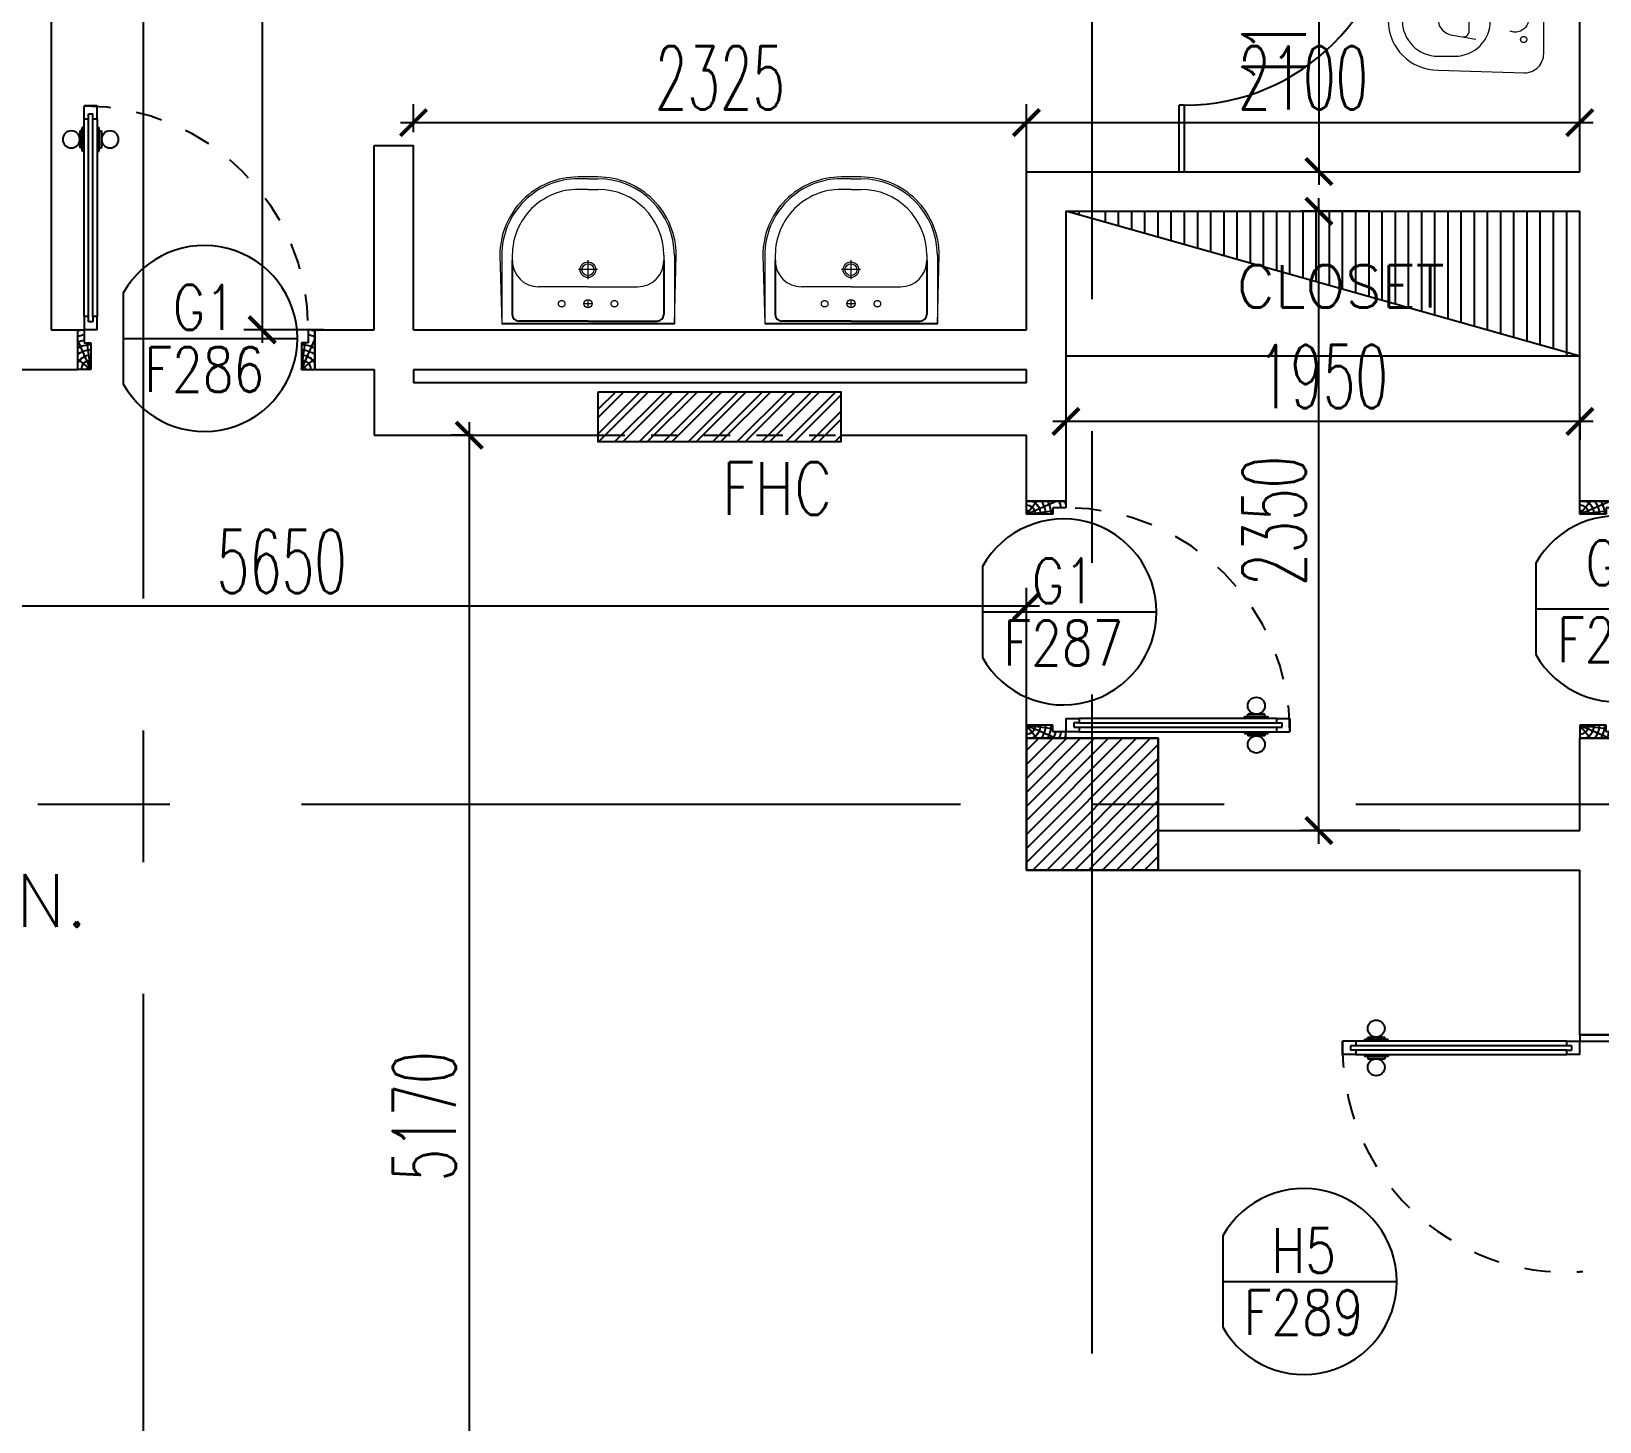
# Model space of a CAD drawing. Extents: x 275967.8 to 276060, y 57291.9 to 57371.4.
# Drawn here: x 275999.51 to 276005.46, y 57327.64 to 57332.92 of the extents above; entities that cross this region are included whole.
import ezdxf
from ezdxf.enums import TextEntityAlignment as Align

# ---------------------------------------------------------------- set-up
doc = ezdxf.new("R2010")
doc.units = 0
doc.header["$MEASUREMENT"] = 0
doc.header["$PDMODE"] = 34
for name, pattern in [('CENTERX2', [4, 2.5, -0.5, 0.5, -0.5]), ('DASHED', [0.75, 0.5, -0.25]), ('HIDDEN', [0.375, 0.25, -0.125]), ('HIDDEN2', [0.1875, 0.125, -0.0625])]:
    doc.linetypes.add(name, pattern=pattern)
doc.layers.get('0').update_dxf_attribs({"linetype": 'CONTINUOUS'})
doc.layers.get('DEFPOINTS').update_dxf_attribs({"linetype": 'CONTINUOUS'})
for name, color, linetype in [('AXES', 11, 'CENTERX2'), ('COL', 5, 'CONTINUOUS'), ('DIM', 4, 'CONTINUOUS'), ('DOOR', 7, 'CONTINUOUS'), ('DOOR-CR', 2, 'CONTINUOUS'), ('DOOR-NO', 3, 'CONTINUOUS'), ('FHC', 2, 'CONTINUOUS'), ('FIX', 3, 'CONTINUOUS'), ('HAT', 8, 'CONTINUOUS'), ('LIFTS', 3, 'CONTINUOUS'), ('PART', 9, 'CONTINUOUS'), ('RM-BOX', 4, 'CONTINUOUS'), ('RM-NAME', 2, 'CONTINUOUS'), ('RM-NO', 2, 'CONTINUOUS'), ('WALL', 2, 'CONTINUOUS')]:
    doc.layers.add(name, color=color, linetype=linetype)
doc.styles.add('ROMANS', font='ROMANS.shx', dxfattribs={"width": 0.6})
doc.dimstyles.new('STANDARD in', dxfattribs={"dimtxt": 0.24, "dimasz": 0.1, "dimexe": 0.07, "dimexo": 0.05, "dimgap": 0.05, "dimtad": 1, "dimdec": 0, "dimlfac": 1000, "dimzin": 0, "dimdsep": 46, "dimtxsty": 'ROMANS', "dimblk": 'ARCHTICK', "dimcen": 0.05, "dimdle": 0.05, "dimclrd": 4, "dimclre": 4, "dimclrt": 2, "dimadec": 0, "dimazin": 0, "dimtfac": 1, "dimtdec": 0, "dimtmove": 2, "dimatfit": 3, "dimfxl": 0, "dimtolj": 1, "dimtzin": 0, "dimarcsym": 0})

# ---------------------------------------------------------------- blocks, each defined once
blk = doc.blocks.new('*X74')
at = {"color": 0}
for p, q in [((49339.2, 149518.6), (49810.4, 149989.7)), ((49339.2, 149571.6), (49757.3, 149989.7)), ((49339.2, 149624.6), (49704.3, 149989.7)), ((49339.2, 149677.7), (49651.3, 149989.7)), ((49339.2, 149730.7), (49598.2, 149989.7)), ((49339.2, 149783.7), (49545.2, 149989.7)), ((49339.2, 149836.8), (49492.2, 149989.7)), ((49339.2, 149889.8), (49439.1, 149989.7)), ((49339.2, 149942.8), (49386.1, 149989.7)), ((49363.4, 149489.7), (49839.2, 149965.5)), ((49416.4, 149489.7), (49839.2, 149912.5)), ((49469.5, 149489.7), (49839.2, 149859.5)), ((49522.5, 149489.7), (49839.2, 149806.4)), ((49575.5, 149489.7), (49839.2, 149753.4)), ((49628.6, 149489.7), (49839.2, 149700.4)), ((49681.6, 149489.7), (49839.2, 149647.3)), ((49734.6, 149489.7), (49839.2, 149594.3)), ((49787.7, 149489.7), (49839.2, 149541.3))]:
    blk.add_line(p, q, dxfattribs=at)
blk = doc.blocks.new('RM1')
at = {"layer": 'RM-BOX'}
blk.add_lwpolyline([(569.9, -200), (-569.9, -200), (-569.9, -500), (569.9, -500)], close=True, dxfattribs=at)
at = {"layer": 'RM-NAME', "style": 'ROMANS'}
for tag, p in [('ROOMNAME1', (0, 323.8)), ('ROOMNAME2', (0, 0))]:
    blk.add_attdef(tag, text='', height=200, dxfattribs=at).set_placement(p, align=Align.MIDDLE)
at = {"layer": 'RM-NO', "style": 'ROMANS', "width": 0.8}
blk.add_attdef('ROOMNO', text='', height=200, dxfattribs=at).set_placement((0, -350), align=Align.MIDDLE)
blk = doc.blocks.new('COL50')
at = {"layer": 'COL'}
blk.add_lwpolyline([(-250, 250), (-250, -250), (250, -250), (250, 250)], close=True, dxfattribs=at)
blk = doc.blocks.new('DD1')
at = {"layer": 'DOOR-CR'}
blk.add_line((-307.6, 0), (352.8, 0), dxfattribs=at)
blk.add_lwpolyline([(-307.6, -172.9, 3.820224), (-307.6, 172.9)], format="xyb", close=True, dxfattribs=at)
at = {"layer": 'DOOR-NO', "color": 255, "style": 'ROMANS', "width": 0.8}
for tag, p in [('G', (0, 183.5)), ('000', (0, -141.4))]:
    blk.add_attdef(tag, text='', height=204, dxfattribs=at).set_placement(p, align=Align.MIDDLE)
blk = doc.blocks.new('LAV-003')
at = {"layer": 'FIX', "linetype": 'Continuous', "lineweight": 20}
for p, q in [((-327.5, -285), (-327.5, -25)), ((327.5, -285), (327.5, -25)), ((0, -165), (-187.5, -165)), ((0, -165), (187.5, -165)), ((-287.5, -285), (-287.5, -265)), ((287.5, -285), (287.5, -265)), ((0, -535), (-37.5, -535)), ((0, -535), (37.5, -535)), ((0, -575), (-37.5, -575)), ((0, -575), (37.5, -575))]:
    blk.add_line(p, q, dxfattribs=at)
at = {"layer": 'FIX', "linetype": 'ByBlock'}
blk.add_line((-327.5, -25), (327.5, -25), dxfattribs=at)
at = {"layer": 'FIX', "linetype": 'ByBlock', "ltscale": 0.3}
for p, q in [((0, -35), (-262.5, -35)), ((0, -35), (262.5, -35)), ((-287.5, -265), (-287.5, -60)), ((287.5, -265), (287.5, -60))]:
    blk.add_line(p, q, dxfattribs=at)
at = {"layer": 'FIX', "lineweight": 20}
for p, q in [((-15.6, -100.9), (15.5, -100.9)), ((0, -85.4), (0, -116.5))]:
    blk.add_line(p, q, dxfattribs=at)
at = {"layer": 'FIX', "linetype": 'DASHED', "lineweight": 20, "ltscale": 0.04}
for p, q in [((-35.7, -230.5), (36.6, -230.5)), ((0, -193.9), (0, -266.1))]:
    blk.add_line(p, q, dxfattribs=at)
at = {"layer": 'FIX', "linetype": 'Continuous', "lineweight": 20}
blk.add_lwpolyline([(294.8, -25), (0, -25), (-327.5, -25), (-334.5, -285, 0.414214), (-37.5, -582), (0, -582), (37.5, -582, 0.414214), (334.5, -285), (327.5, -25), (0, -25)], format="xyb", dxfattribs=at)
at = {"layer": 'FIX', "linetype": 'HIDDEN', "lineweight": 20, "ltscale": 0.05}
for centre in [(-100, -100.9), (100, -100.9)]:
    blk.add_circle(centre, 12.4, dxfattribs=at)
at = {"layer": 'FIX', "lineweight": 20}
for centre, radius in [((0, -100.9), 15.5), ((0.5, -230), 29.5), ((0.5, -230), 22.5)]:
    blk.add_circle(centre, radius, dxfattribs=at)
at = {"layer": 'FIX', "linetype": 'ByBlock', "ltscale": 0.3}
for centre, start, end in [((-262.5, -60), 90, 180), ((262.5, -60), 0, 90)]:
    blk.add_arc(centre, 25, start, end, dxfattribs=at)
at = {"layer": 'FIX', "linetype": 'Continuous', "lineweight": 20}
for centre, radius, start, end in [((-187.5, -265), 100, 90, 180), ((187.5, -265), 100, 0, 90), ((-37.5, -285), 290, 180, 270), ((-37.5, -285), 250, 180, 270), ((37.5, -285), 250, 270, 0), ((37.5, -285), 290, 270, 0)]:
    blk.add_arc(centre, radius, start, end, dxfattribs=at)
blk = doc.blocks.new('WC1')
at = {"layer": 'FIX', "lineweight": 20}
for p, q in [((-210, 203.8), (-538, 193.8)), ((-475, 140.8), (-538, 140.8)), ((-394.8, 75.7), (-490.4, 60.1)), ((-727, 4.8), (-727, -4.8)), ((-674, 4.8), (-674, -4.8)), ((-533.7, 24.2), (-539.5, 0)), ((-539.5, 0), (-533.7, -24.2)), ((-339, 4.8), (-339, -4.8)), ((-490.4, -60.1), (-394.8, -75.7)), ((-538, -140.8), (-475, -140.8)), ((-538, -193.8), (-210, -203.8))]:
    blk.add_line(p, q, dxfattribs=at)
at = {"layer": 'FIX', "linetype": 'Continuous', "lineweight": 20}
blk.add_line((-420.1, -47.3), (-420.4, 44.6), dxfattribs=at)
at = {"layer": 'FIX', "lineweight": 20}
blk.add_lwpolyline([(-213.2, -203.8), (-210, -203.8, 0.414214), (-137, -130.8), (-137, 0), (-137, 130.8, 0.414214), (-210, 203.8)], format="xyb", dxfattribs=at)
at = {"layer": 'FIX', "linetype": 'HIDDEN', "lineweight": 20, "ltscale": 0.05}
for centre in [(-213.2, 77.5), (-213.2, -77.5)]:
    blk.add_circle(centre, 11.6, dxfattribs=at)
at = {"layer": 'FIX', "linetype": 'HIDDEN2', "lineweight": 20, "ltscale": 0.3}
blk.add_circle((-245, 0), 49.8, dxfattribs=at)
at = {"layer": 'FIX', "lineweight": 20}
for centre, radius, start, end in [((-538, 4.8), 189, 90, 180), ((-538, 4.8), 136, 90, 180), ((-475, 4.8), 136, 360, 90), ((-464.4, -17.6), 82, 108.49595, 128.92417), ((-473, -6.9), 68.2, 128.92417, 152.84682), ((-538, -4.8), 189, 180, 270), ((-538, -4.8), 136, 180, 270), ((-473, 6.9), 68.2, 207.15318, 231.07583), ((-464.4, 17.6), 82, 231.07583, 251.50405), ((-475, -4.8), 136, 270, 0)]:
    blk.add_arc(centre, radius, start, end, dxfattribs=at)
at = {"layer": 'FIX', "linetype": 'Continuous', "lineweight": 20}
for centre, start, end in [((-442.7, 45.5), 357.66621, 91.61215), ((-442.4, -45.6), 268.38785, 2.33379)]:
    blk.add_arc(centre, 22.3, start, end, dxfattribs=at)
blk = doc.blocks.new('DOOR90')
at = {"layer": 'DOOR', "color": 0, "linetype": 'ByBlock'}
for p, q in [((-150, 0), (-150, -25)), ((-150, 0), (0, 0)), ((0, -50), (0, 0)), ((-1000, -25), (-1000, -75)), ((-1000, -75), (-1000, -25)), ((-950, -25), (-1000, -25)), ((-970, -42), (-970, -58)), ((-950, -42), (-970, -42)), ((-950, -58), (-970, -58)), ((-950, -25), (-950, -42)), ((-950, -58), (-950, -75)), ((-917.6, -25), (-917.6, -17.8)), ((-827.6, -17.8), (-917.6, -17.8)), ((-905, -17.8), (-905, -8.8)), ((-905, -8.8), (-840.2, -8.8)), ((-905, -17.8), (-840.2, -17.8)), ((-840.2, -17.8), (-840.2, -8.8)), ((-827.6, -25), (-827.6, -17.8)), ((-200, -42), (-200, -25)), ((-200, -25), (-150, -25)), ((-180, -42), (-200, -42)), ((-200, -75), (-200, -58)), ((-200, -58), (-180, -58)), ((-180, -58), (-180, -42)), ((-150, -75), (-150, -25)), ((-150, -25), (-100, -25)), ((-100, -25), (-100, -50)), ((-100, -50), (0, -50)), ((-950, -75), (-1000, -75)), ((-917.6, -75), (-917.6, -82.2)), ((-827.6, -82.2), (-917.6, -82.2)), ((-905, -82.2), (-905, -91.2)), ((-905, -82.2), (-840.2, -82.2)), ((-905, -91.2), (-840.2, -91.2)), ((-840.2, -82.2), (-840.2, -91.2)), ((-827.6, -75), (-827.6, -82.2)), ((-150, -75), (-200, -75)), ((-150, -900), (-150, -875)), ((-150, -875), (-100, -875)), ((-100, -850), (0, -850)), ((-100, -875), (-100, -850)), ((0, -850), (0, -900)), ((0, -900), (-150, -900)), ((-150, -900), (0, -900))]:
    blk.add_line(p, q, dxfattribs=at)
at = {"layer": 'DOOR', "color": 9, "linetype": 'ByBlock'}
for p, q in [((0, -50), (-113.7, 0)), ((0, -50), (-40.1, 0)), ((0, -50), (-100, -36.6)), ((0, -850), (-113.7, -900)), ((0, -850), (-100, -863.4)), ((0, -850), (-40.1, -900))]:
    blk.add_line(p, q, dxfattribs=at)
at = {"layer": 'DOOR', "linetype": 'ByBlock'}
for p, q in [((-200, -25), (-950, -25)), ((-200, -42), (-950, -42)), ((-200, -58), (-950, -58)), ((-950, -75), (-200, -75))]:
    blk.add_line(p, q, dxfattribs=at)
at = {"layer": 'DOOR', "color": 0, "linetype": 'ByBlock'}
for centre in [(-872.6, 23.5), (-872.6, -123.5)]:
    blk.add_circle(centre, 32.4, dxfattribs=at)
at = {"layer": 'DOOR', "color": 9, "linetype": 'ByBlock'}
for centre, radius, start, end in [((0, -50), 154.4, 161.10529, 166.28577), ((0, -50), 134.4, 158.15985, 169.28002), ((0, -50), 94.4, 148.01819, 180), ((0, -50), 74.4, 137.77643, 180), ((0, -50), 114.4, 154.08384, 167.37743), ((0, -50), 54.4, 113.20738, 180), ((0, -50), 34.4, 90, 180), ((0, -50), 14.4, 90, 180), ((0, -850), 154.4, 193.71423, 198.89471), ((0, -850), 134.4, 190.71998, 201.84015), ((0, -850), 94.4, 180, 211.98181), ((0, -850), 74.4, 180, 222.22357), ((0, -850), 54.4, 180, 246.79262), ((0, -850), 34.4, 180, 270), ((0, -850), 14.4, 180, 270)]:
    blk.add_arc(centre, radius, start, end, dxfattribs=at)
at = {"layer": 'DOOR', "linetype": 'HIDDEN', "ltscale": 0.5}
blk.add_arc((-150, -25), 850, 180, 270, dxfattribs=at)
blk = doc.blocks.new('_ARCHTICK')
at = {"color": 0, "linetype": 'ByBlock', "const_width": 0.15}
blk.add_lwpolyline([(-0.5, -0.5), (0.5, 0.5)], dxfattribs=at)
blk = doc.blocks.new('*D535')
at = {"layer": 'DEFPOINTS', "color": 0, "linetype": 'ByBlock', "ltscale": 0.3}
for p in [(276000.6693, 57334.7079), (276000.3863, 57331.7829), (276000.6693, 57331.7829)]:
    blk.add_point(p, dxfattribs=at)
at = {"layer": 'DIM', "color": 4, "linetype": 'ByBlock', "lineweight": -2, "ltscale": 0.3}
for p, q in [((276000.3863, 57334.7579), (276000.3863, 57331.7329)), ((276000.6193, 57334.7079), (276000.3163, 57334.7079)), ((276000.6193, 57331.7829), (276000.3163, 57331.7829))]:
    blk.add_line(p, q, dxfattribs=at)
at = {"layer": 'DIM', "color": 4, "linetype": 'ByBlock', "lineweight": -2, "ltscale": 0.3, "xscale": 0.1, "yscale": 0.1, "zscale": 0.1}
for p, rotation in [((276000.3863, 57334.7079), 90), ((276000.3863, 57331.7829), 270)]:
    blk.add_blockref('_ARCHTICK', p, dxfattribs=dict(at, rotation=rotation))
at = {"layer": 'DIM', "color": 2, "linetype": 'ByBlock', "ltscale": 0.3, "insert": (276000.2163, 57333.2454), "char_height": 0.24, "attachment_point": 5, "rotation": 90, "style": 'ROMANS'}
blk.add_mtext('\\A1;2925', dxfattribs=at)
blk = doc.blocks.new('*D533')
at = {"layer": 'DEFPOINTS', "color": 0, "linetype": 'ByBlock', "ltscale": 0.3}
for p in [(276003.2855, 57332.5692), (276000.9605, 57332.4829), (276003.2855, 57332.3829)]:
    blk.add_point(p, dxfattribs=at)
at = {"layer": 'DIM', "color": 4, "linetype": 'ByBlock', "lineweight": -2, "ltscale": 0.3}
for p, q in [((276000.9605, 57332.5329), (276000.9605, 57332.6392)), ((276003.2855, 57332.4329), (276003.2855, 57332.6392)), ((276000.9105, 57332.5692), (276003.3355, 57332.5692))]:
    blk.add_line(p, q, dxfattribs=at)
at = {"layer": 'DIM', "color": 4, "linetype": 'ByBlock', "lineweight": -2, "ltscale": 0.3, "xscale": 0.1, "yscale": 0.1, "zscale": 0.1, "rotation": 180}
blk.add_blockref('_ARCHTICK', (276000.9605, 57332.5692), dxfattribs=at)
at = {"layer": 'DIM', "color": 4, "linetype": 'ByBlock', "lineweight": -2, "ltscale": 0.3, "xscale": 0.1, "yscale": 0.1, "zscale": 0.1}
blk.add_blockref('_ARCHTICK', (276003.2855, 57332.5692), dxfattribs=at)
at = {"layer": 'DIM', "color": 2, "linetype": 'ByBlock', "ltscale": 0.3, "insert": (276002.123, 57332.7392), "char_height": 0.24, "attachment_point": 5, "style": 'ROMANS'}
blk.add_mtext('\\A1;2325', dxfattribs=at)
blk = doc.blocks.new('*D532')
at = {"layer": 'DEFPOINTS', "color": 0, "linetype": 'ByBlock', "ltscale": 0.3}
for p in [(276005.3855, 57332.5692), (276005.3855, 57332.3829), (276003.2855, 57332.3213)]:
    blk.add_point(p, dxfattribs=at)
at = {"layer": 'DIM', "color": 4, "linetype": 'ByBlock', "lineweight": -2, "ltscale": 0.3}
for p, q in [((276003.2855, 57332.3713), (276003.2855, 57332.6392)), ((276005.3855, 57332.4329), (276005.3855, 57332.6392)), ((276003.2355, 57332.5692), (276005.4355, 57332.5692))]:
    blk.add_line(p, q, dxfattribs=at)
at = {"layer": 'DIM', "color": 4, "linetype": 'ByBlock', "lineweight": -2, "ltscale": 0.3, "xscale": 0.1, "yscale": 0.1, "zscale": 0.1, "rotation": 180}
blk.add_blockref('_ARCHTICK', (276003.2855, 57332.5692), dxfattribs=at)
at = {"layer": 'DIM', "color": 4, "linetype": 'ByBlock', "lineweight": -2, "ltscale": 0.3, "xscale": 0.1, "yscale": 0.1, "zscale": 0.1}
blk.add_blockref('_ARCHTICK', (276005.3855, 57332.5692), dxfattribs=at)
at = {"layer": 'DIM', "color": 2, "linetype": 'ByBlock', "ltscale": 0.3, "insert": (276004.3355, 57332.7392), "char_height": 0.24, "attachment_point": 5, "style": 'ROMANS'}
blk.add_mtext('\\A1;2100', dxfattribs=at)
blk = doc.blocks.new('*D529')
at = {"layer": 'DEFPOINTS', "color": 0, "linetype": 'ByBlock', "ltscale": 0.3}
for p in [(276004.212, 57333.5354), (276004.212, 57332.3829), (276004.3955, 57332.3829)]:
    blk.add_point(p, dxfattribs=at)
at = {"layer": 'DIM', "color": 4, "linetype": 'ByBlock', "lineweight": -2, "ltscale": 0.3}
for p, q in [((276004.3955, 57333.5854), (276004.3955, 57332.3329)), ((276004.262, 57333.5354), (276004.4655, 57333.5354)), ((276004.262, 57332.3829), (276004.4655, 57332.3829))]:
    blk.add_line(p, q, dxfattribs=at)
at = {"layer": 'DIM', "color": 4, "linetype": 'ByBlock', "lineweight": -2, "ltscale": 0.3, "xscale": 0.1, "yscale": 0.1, "zscale": 0.1}
for p, rotation in [((276004.3955, 57333.5354), 90), ((276004.3955, 57332.3829), 270)]:
    blk.add_blockref('_ARCHTICK', p, dxfattribs=dict(at, rotation=rotation))
at = {"layer": 'DIM', "color": 2, "linetype": 'ByBlock', "ltscale": 0.3, "insert": (276004.2255, 57332.9592), "char_height": 0.24, "attachment_point": 5, "rotation": 90, "style": 'ROMANS'}
blk.add_mtext('\\A1;1153', dxfattribs=at)
blk = doc.blocks.new('*D517')
at = {"layer": 'DEFPOINTS', "color": 0, "linetype": 'ByBlock', "ltscale": 0.3}
for p in [(276004.3955, 57332.2329), (276004.6355, 57332.2329), (276004.7527, 57329.8829)]:
    blk.add_point(p, dxfattribs=at)
at = {"layer": 'DIM', "color": 4, "linetype": 'ByBlock', "lineweight": -2, "ltscale": 0.3}
for p, q in [((276004.3955, 57329.8329), (276004.3955, 57332.2829)), ((276004.5855, 57332.2329), (276004.3255, 57332.2329)), ((276004.7027, 57329.8829), (276004.3255, 57329.8829))]:
    blk.add_line(p, q, dxfattribs=at)
at = {"layer": 'DIM', "color": 4, "linetype": 'ByBlock', "lineweight": -2, "ltscale": 0.3, "xscale": 0.1, "yscale": 0.1, "zscale": 0.1}
for p, rotation in [((276004.3955, 57332.2329), 90), ((276004.3955, 57329.8829), 270)]:
    blk.add_blockref('_ARCHTICK', p, dxfattribs=dict(at, rotation=rotation))
at = {"layer": 'DIM', "color": 2, "linetype": 'ByBlock', "ltscale": 0.3, "insert": (276004.2255, 57331.0579), "char_height": 0.24, "attachment_point": 5, "rotation": 90, "style": 'ROMANS'}
blk.add_mtext('\\A1;2350', dxfattribs=at)
blk = doc.blocks.new('*D516')
at = {"layer": 'DEFPOINTS', "color": 0, "linetype": 'ByBlock', "ltscale": 0.3}
for p in [(276003.4355, 57331.5032), (276005.3855, 57331.5032), (276003.4355, 57331.4353)]:
    blk.add_point(p, dxfattribs=at)
at = {"layer": 'DIM', "color": 4, "linetype": 'ByBlock', "lineweight": -2, "ltscale": 0.3}
for p, q in [((276005.4355, 57331.4353), (276003.3855, 57331.4353)), ((276003.4355, 57331.4532), (276003.4355, 57331.3653)), ((276005.3855, 57331.4532), (276005.3855, 57331.3653))]:
    blk.add_line(p, q, dxfattribs=at)
at = {"layer": 'DIM', "color": 4, "linetype": 'ByBlock', "lineweight": -2, "ltscale": 0.3, "xscale": 0.1, "yscale": 0.1, "zscale": 0.1, "rotation": 180}
blk.add_blockref('_ARCHTICK', (276003.4355, 57331.4353), dxfattribs=at)
at = {"layer": 'DIM', "color": 4, "linetype": 'ByBlock', "lineweight": -2, "ltscale": 0.3, "xscale": 0.1, "yscale": 0.1, "zscale": 0.1}
blk.add_blockref('_ARCHTICK', (276005.3855, 57331.4353), dxfattribs=at)
at = {"layer": 'DIM', "color": 2, "linetype": 'ByBlock', "ltscale": 0.3, "insert": (276004.4105, 57331.6053), "char_height": 0.24, "attachment_point": 5, "style": 'ROMANS'}
blk.add_mtext('\\A1;1950', dxfattribs=at)
blk = doc.blocks.new('*D515')
at = {"layer": 'DEFPOINTS', "color": 0, "linetype": 'ByBlock', "ltscale": 0.3}
for p in [(276001.236, 57331.3829), (276001.1715, 57326.2129), (276001.236, 57326.2129)]:
    blk.add_point(p, dxfattribs=at)
at = {"layer": 'DIM', "color": 4, "linetype": 'ByBlock', "lineweight": -2, "ltscale": 0.3}
for p, q in [((276001.1715, 57331.4329), (276001.1715, 57326.1629)), ((276001.186, 57331.3829), (276001.1015, 57331.3829)), ((276001.186, 57326.2129), (276001.1015, 57326.2129))]:
    blk.add_line(p, q, dxfattribs=at)
at = {"layer": 'DIM', "color": 4, "linetype": 'ByBlock', "lineweight": -2, "ltscale": 0.3, "xscale": 0.1, "yscale": 0.1, "zscale": 0.1}
for p, rotation in [((276001.1715, 57331.3829), 90), ((276001.1715, 57326.2129), 270)]:
    blk.add_blockref('_ARCHTICK', p, dxfattribs=dict(at, rotation=rotation))
at = {"layer": 'DIM', "color": 2, "linetype": 'ByBlock', "ltscale": 0.3, "insert": (276001.0015, 57328.7979), "char_height": 0.24, "attachment_point": 5, "rotation": 90, "style": 'ROMANS'}
blk.add_mtext('\\A1;5170', dxfattribs=at)
blk = doc.blocks.new('*D514')
at = {"layer": 'DEFPOINTS', "color": 0, "linetype": 'ByBlock', "ltscale": 0.3}
for p in [(275997.6355, 57330.7339), (276003.2855, 57330.1633), (275997.6355, 57329.9829)]:
    blk.add_point(p, dxfattribs=at)
at = {"layer": 'DIM', "color": 4, "linetype": 'ByBlock', "lineweight": -2, "ltscale": 0.3}
for p, q in [((275997.6355, 57330.0329), (275997.6355, 57330.8039)), ((276003.2855, 57330.2133), (276003.2855, 57330.8039)), ((276003.3355, 57330.7339), (275997.5855, 57330.7339))]:
    blk.add_line(p, q, dxfattribs=at)
at = {"layer": 'DIM', "color": 4, "linetype": 'ByBlock', "lineweight": -2, "ltscale": 0.3, "xscale": 0.1, "yscale": 0.1, "zscale": 0.1, "rotation": 180}
blk.add_blockref('_ARCHTICK', (275997.6355, 57330.7339), dxfattribs=at)
at = {"layer": 'DIM', "color": 4, "linetype": 'ByBlock', "lineweight": -2, "ltscale": 0.3, "xscale": 0.1, "yscale": 0.1, "zscale": 0.1}
blk.add_blockref('_ARCHTICK', (276003.2855, 57330.7339), dxfattribs=at)
at = {"layer": 'DIM', "color": 2, "linetype": 'ByBlock', "ltscale": 0.3, "insert": (276000.4605, 57330.9039), "char_height": 0.24, "attachment_point": 5, "style": 'ROMANS'}
blk.add_mtext('\\A1;5650', dxfattribs=at)
blk = doc.blocks.new('fe-door')
at = {"layer": 'DOOR', "color": 0, "linetype": 'ByBlock'}
for p, q in [((-805, 1782.2), (-805, 1791.2)), ((-805, 1791.2), (-740.2, 1791.2)), ((-740.2, 1782.2), (-740.2, 1791.2)), ((150, 1800), (0, 1800)), ((0, 1800), (0, 1775)), ((150, 1775), (150, 1800)), ((-900, 1775), (-900, 1725)), ((-900, 1725), (-900, 1775)), ((-850, 1775), (-900, 1775)), ((-870, 1758), (-870, 1742)), ((-850, 1758), (-870, 1758)), ((-850, 1742), (-870, 1742)), ((-850, 1775), (-850, 1758)), ((-850, 1742), (-850, 1725)), ((-817.6, 1775), (-817.6, 1782.2)), ((-727.6, 1782.2), (-817.6, 1782.2)), ((-805, 1782.2), (-740.2, 1782.2)), ((-727.6, 1775), (-727.6, 1782.2)), ((-50, 1758), (-50, 1775)), ((-50, 1775), (0, 1775)), ((-30, 1758), (-50, 1758)), ((-50, 1725), (-50, 1742)), ((-50, 1742), (-30, 1742)), ((-30, 1742), (-30, 1758)), ((0, 1725), (0, 1775)), ((0, 1775), (150, 1775)), ((-850, 1725), (-900, 1725)), ((-817.6, 1725), (-817.6, 1717.8)), ((-727.6, 1717.8), (-817.6, 1717.8)), ((-805, 1717.8), (-805, 1708.8)), ((-805, 1717.8), (-740.2, 1717.8)), ((-805, 1708.8), (-740.2, 1708.8)), ((-740.2, 1717.8), (-740.2, 1708.8)), ((-727.6, 1725), (-727.6, 1717.8)), ((0, 1725), (-50, 1725)), ((0, 75), (0, 25)), ((0, 75), (50, 75)), ((50, 75), (50, 58)), ((850, 58), (850, 75)), ((850, 75), (900, 75)), ((900, 25), (900, 75)), ((900, 75), (900, 25)), ((0, 0), (0, 25)), ((0, 25), (50, 25)), ((150, 25), (0, 25)), ((0, 0), (150, 0)), ((30, 58), (30, 42)), ((50, 58), (30, 58)), ((30, 42), (50, 42)), ((50, 42), (50, 25)), ((150, 25), (150, 0)), ((850, 58), (870, 58)), ((850, 25), (850, 42)), ((850, 42), (870, 42)), ((850, 25), (900, 25)), ((870, 42), (870, 58))]:
    blk.add_line(p, q, dxfattribs=at)
at = {"layer": 'DOOR', "linetype": 'ByBlock'}
for p, q in [((-50, 1775), (-850, 1775)), ((-50, 1758), (-850, 1758)), ((-50, 1742), (-850, 1742)), ((-850, 1725), (-50, 1725)), ((850, 75), (50, 75)), ((50, 58), (850, 58)), ((50, 42), (850, 42)), ((50, 25), (850, 25))]:
    blk.add_line(p, q, dxfattribs=at)
at = {"layer": 'DOOR', "color": 0, "linetype": 'ByBlock'}
for centre in [(-772.6, 1823.5), (-772.6, 1676.5)]:
    blk.add_circle(centre, 32.4, dxfattribs=at)
at = {"layer": 'DOOR', "linetype": 'HIDDEN', "ltscale": 0.5}
for centre, start, end in [((-49, 1750), 178.31738, 273.29648), ((49, 50), 358.31738, 93.29648)]:
    blk.add_arc(centre, 851.4, start, end, dxfattribs=at)
at = {"layer": 'WALL'}
for p, q in [((0, 1800), (150, 1800)), ((0, 0), (150, 0))]:
    blk.add_line(p, q, dxfattribs=at)
at = {"layer": 'WALL', "linetype": 'ByBlock'}
blk.add_line((0, 1800), (150, 1800), dxfattribs=at)

msp = doc.modelspace()

# ---------------------------------------------------------------- hatches: boundary and pattern name
at = {"layer": 'FHC', "linetype": 'ByBlock', "ltscale": 0.3}
h = msp.add_hatch(dxfattribs=at)
h.set_pattern_fill('ANSI32', color=11, scale=0.175, style=0)
h.set_pattern_definition([(45, (275769.465284, 57300.30692), (-0.046403883, 0.046403883), []), (45, (275769.49622, 57300.30692), (-0.046403883, 0.046403883), [])])
h.paths.add_polyline_path([(276002.5815, 57331.3579), (276002.5815, 57331.5479), (276001.6615, 57331.5479), (276001.6615, 57331.3579)])
h.paths.add_polyline_path([(276001.4489, 57330.9368), (276001.4489, 57331.3576), (276001.7114, 57331.3576), (276001.7114, 57330.9368)], flags=9)

# ---------------------------------------------------------------- linework, layer by layer
at = {"layer": 'AXES'}
for p, q in [((276003.5355, 57291.8986), (276003.5355, 57370.7113)), ((275999.9355, 57298.7629), (275999.9355, 57357.5829)), ((275968.5355, 57329.9829), (276036.5755, 57329.9829))]:
    msp.add_line(p, q, dxfattribs=at)
at = {"layer": 'FHC', "color": 250, "linetype": 'HIDDEN', "ltscale": 0.25}
msp.add_line((276001.6615, 57331.3829), (276002.5815, 57331.3829), dxfattribs=at)
at = {"layer": 'FHC', "linetype": 'ByBlock', "ltscale": 0.3}
msp.add_lwpolyline([(276001.6615, 57331.5479), (276002.5815, 57331.5479), (276002.5815, 57331.3579), (276001.6615, 57331.3579)], close=True, dxfattribs=at)
at = {"layer": 'LIFTS', "color": 8}
for p, q in [((276005.3855, 57331.6829), (276003.4355, 57332.2329)), ((276003.4855, 57332.2188), (276003.4855, 57332.2329)), ((276003.5355, 57332.2047), (276003.5355, 57332.2329)), ((276003.5355, 57332.2047), (276003.5355, 57332.2329)), ((276003.5855, 57332.1906), (276003.5855, 57332.2329)), ((276003.6355, 57332.1765), (276003.6355, 57332.2329)), ((276003.6855, 57332.1624), (276003.6855, 57332.2329)), ((276003.7355, 57332.1483), (276003.7355, 57332.2329)), ((276003.7355, 57332.1483), (276003.7355, 57332.2329)), ((276003.7855, 57332.1342), (276003.7855, 57332.2329)), ((276003.8355, 57332.1201), (276003.8355, 57332.2329)), ((276003.8855, 57332.106), (276003.8855, 57332.2329)), ((276003.9355, 57332.0919), (276003.9355, 57332.2329)), ((276003.9355, 57332.0919), (276003.9355, 57332.2329)), ((276003.9855, 57332.0778), (276003.9855, 57332.2329)), ((276004.0355, 57332.0637), (276004.0355, 57332.2329)), ((276004.0855, 57332.0496), (276004.0855, 57332.2329)), ((276004.1355, 57332.0355), (276004.1355, 57332.2329)), ((276004.1355, 57332.0355), (276004.1355, 57332.2329)), ((276004.1855, 57332.0214), (276004.1855, 57332.2329)), ((276004.2355, 57332.0073), (276004.2355, 57332.2329)), ((276004.2855, 57331.9932), (276004.2855, 57332.2329)), ((276004.3355, 57331.9791), (276004.3355, 57332.2329)), ((276004.3355, 57331.9791), (276004.3355, 57332.2329)), ((276004.3855, 57331.965), (276004.3855, 57332.2329)), ((276004.4355, 57331.9509), (276004.4355, 57332.2329)), ((276004.4855, 57331.9368), (276004.4855, 57332.2329)), ((276004.5355, 57331.9227), (276004.5355, 57332.2329)), ((276004.5355, 57331.9227), (276004.5355, 57332.2329)), ((276004.5855, 57331.9086), (276004.5855, 57332.2329)), ((276004.6355, 57331.8945), (276004.6355, 57332.2329)), ((276004.6855, 57331.8804), (276004.6855, 57332.2329)), ((276004.7355, 57331.8663), (276004.7355, 57332.2329)), ((276004.7355, 57331.8663), (276004.7355, 57332.2329)), ((276004.7855, 57331.8522), (276004.7855, 57332.2329)), ((276004.8355, 57331.8381), (276004.8355, 57332.2329)), ((276004.8855, 57331.824), (276004.8855, 57332.2329)), ((276004.9355, 57331.8098), (276004.9355, 57332.2329)), ((276004.9355, 57331.8098), (276004.9355, 57332.2329)), ((276004.9855, 57331.7957), (276004.9855, 57332.2329)), ((276005.0355, 57331.7816), (276005.0355, 57332.2329)), ((276005.0855, 57331.7675), (276005.0855, 57332.2329)), ((276005.1355, 57331.7534), (276005.1355, 57332.2329)), ((276005.1355, 57331.7534), (276005.1355, 57332.2329)), ((276005.1855, 57331.7393), (276005.1855, 57332.2329)), ((276005.2355, 57331.7252), (276005.2355, 57332.2329)), ((276005.2855, 57331.7111), (276005.2855, 57332.2329)), ((276005.3355, 57331.6829), (276005.3355, 57332.2329)), ((276005.3855, 57331.6829), (276003.4355, 57331.6829))]:
    msp.add_line(p, q, dxfattribs=at)
at = {"layer": 'PART', "linetype": 'ByBlock'}
for p, q in [((276003.8855, 57332.6354), (276003.8655, 57332.6354)), ((276003.8655, 57332.3829), (276003.8655, 57332.6354)), ((276003.8855, 57332.6354), (276003.8655, 57332.6354)), ((276003.8855, 57332.3829), (276003.8855, 57332.6354))]:
    msp.add_line(p, q, dxfattribs=at)
msp.add_arc((276003.8855, 57333.4354), 0.8, 270, 0, dxfattribs=at)
at = {"layer": 'WALL'}
for p, q in [((275999.5855, 57334.7079), (275999.5855, 57331.7829)), ((276005.3855, 57332.3829), (276005.3855, 57334.7079)), ((276005.3855, 57331.1329), (276005.3855, 57332.2329)), ((275999.6855, 57331.7829), (275999.6855, 57331.6329)), ((276000.5855, 57331.7829), (276000.5855, 57331.6329)), ((276005.3855, 57329.8829), (276005.3855, 57330.2329)), ((276003.7855, 57329.8829), (276005.3855, 57329.8829)), ((276003.7855, 57329.7329), (276005.3855, 57329.7329)), ((276005.3855, 57329.1079), (276005.3855, 57329.7329)), ((276005.5355, 57329.1079), (276005.3855, 57329.1079))]:
    msp.add_line(p, q, dxfattribs=at)
at = {"layer": 'WALL', "linetype": 'ByBlock'}
for p, q in [((276000.8105, 57331.7829), (276000.8105, 57332.4829)), ((276000.8105, 57332.4829), (276000.9605, 57332.4829)), ((276000.9605, 57331.7829), (276000.9605, 57332.4829)), ((276003.2855, 57332.3829), (276005.3855, 57332.3829)), ((276003.2855, 57331.7829), (276003.2855, 57332.3829)), ((276003.4355, 57332.2329), (276005.3855, 57332.2329)), ((276003.4355, 57332.2329), (276003.4355, 57331.1329)), ((275999.5855, 57331.7829), (275999.6855, 57331.7829)), ((276000.5855, 57331.7829), (276000.8105, 57331.7829)), ((276000.9605, 57331.7829), (276003.2855, 57331.7829)), ((275999.4355, 57331.6329), (275999.6855, 57331.6329)), ((276000.5855, 57331.6329), (276000.8105, 57331.6329)), ((276000.8105, 57331.6329), (276000.8105, 57331.3829)), ((276000.9605, 57331.6329), (276003.2855, 57331.6329)), ((276000.9605, 57331.6329), (276000.9605, 57331.5829)), ((276000.9605, 57331.5829), (276003.2855, 57331.5829)), ((276003.2855, 57331.5829), (276003.2855, 57331.6329)), ((276001.6615, 57331.3829), (276001.6615, 57331.5479)), ((276001.6615, 57331.5479), (276002.5815, 57331.5479)), ((276002.5815, 57331.5479), (276002.5815, 57331.3806)), ((276000.8105, 57331.3829), (276001.6615, 57331.3829)), ((276002.5815, 57331.3829), (276003.2855, 57331.3829)), ((276003.2855, 57331.1329), (276003.2855, 57331.3829)), ((276003.2855, 57331.1329), (276003.4355, 57331.1329)), ((276005.3855, 57331.1329), (276005.5355, 57331.1329)), ((276005.3855, 57330.2329), (276005.5355, 57330.2329))]:
    msp.add_line(p, q, dxfattribs=at)
at = {"layer": 'WALL', "linetype": 'ByBlock', "ltscale": 0.3}
msp.add_lwpolyline([(276003.7855, 57329.7329), (276003.2855, 57329.7329), (276003.2855, 57330.2329), (276003.7855, 57330.2329)], close=True, dxfattribs=at)

# ---------------------------------------------------------------- block references
at = {"layer": 'COL', "xscale": 0.001, "yscale": 0.001, "zscale": 0.001}
msp.add_blockref('COL50', (276003.5355, 57329.9829), dxfattribs=at)
at = {"layer": 'DOOR', "color": 0, "linetype": 'ByBlock', "ltscale": 0.3, "yscale": 0.001, "zscale": 0.001}
for p, xscale, rotation in [((275999.6855, 57331.6329), -0.001, 90), ((276003.2855, 57330.2329), 0.001, 180), ((276005.3855, 57330.2329), 0.001, 180)]:
    msp.add_blockref('DOOR90', p, dxfattribs=dict(at, xscale=xscale, rotation=rotation))
at = {"layer": 'DOOR', "color": 0, "linetype": 'ByBlock', "ltscale": 0.3, "xscale": 0.001, "yscale": 0.001, "zscale": 0.001}
msp.add_blockref('fe-door', (276005.3855, 57327.3079), dxfattribs=at)
at = {"layer": 'DOOR-NO'}
ref = msp.add_blockref('DD1', (276000.1667, 57331.75), dxfattribs=dict(at, xscale=0.001, yscale=0.001, zscale=0.001))
ref.add_attrib('G', 'G1', dxfattribs={"height": 0.17, "style": 'ROMANS', "width": 0.8}).set_placement((276000.1667, 57331.868), align=Align.MIDDLE)
ref.add_attrib('000', 'F286', dxfattribs={"height": 0.17, "style": 'ROMANS', "width": 0.8}).set_placement((276000.1667, 57331.6322), align=Align.MIDDLE)
ref = msp.add_blockref('DD1', (276003.4261, 57330.7122), dxfattribs=dict(at, xscale=0.001, yscale=0.001, zscale=0.001))
ref.add_attrib('G', 'G1', dxfattribs={"height": 0.17, "style": 'ROMANS', "width": 0.8}).set_placement((276003.4261, 57330.8302), align=Align.MIDDLE)
ref.add_attrib('000', 'F287', dxfattribs={"height": 0.17, "style": 'ROMANS', "width": 0.8}).set_placement((276003.4261, 57330.5944), align=Align.MIDDLE)
ref = msp.add_blockref('DD1', (276005.5261, 57330.724), dxfattribs=dict(at, xscale=0.001, yscale=0.001, zscale=0.001))
ref.add_attrib('G', 'G1', dxfattribs={"height": 0.17, "style": 'ROMANS', "width": 0.8}).set_placement((276005.5261, 57330.8986), align=Align.MIDDLE)
ref.add_attrib('000', 'F288', dxfattribs={"height": 0.17, "style": 'ROMANS', "width": 0.8}).set_placement((276005.5261, 57330.6061), align=Align.MIDDLE)
ref = msp.add_blockref('DD1', (276004.3379, 57328.1715), dxfattribs=dict(at, xscale=0.001, yscale=0.001, zscale=0.001))
ref.add_attrib('G', 'H5', dxfattribs={"height": 0.17, "style": 'ROMANS', "width": 0.8}).set_placement((276004.3379, 57328.2894), align=Align.MIDDLE)
ref.add_attrib('000', 'F289', dxfattribs={"height": 0.17, "style": 'ROMANS', "width": 0.8}).set_placement((276004.3379, 57328.0536), align=Align.MIDDLE)
at = {"layer": 'FIX', "xscale": 0.001, "yscale": 0.001, "zscale": 0.001}
msp.add_blockref('WC1', (276005.3855, 57332.9619), dxfattribs=at)
at = {"layer": 'FIX', "linetype": 'ByBlock', "ltscale": 0.3, "xscale": 0.001, "yscale": 0.001, "zscale": 0.001, "rotation": 180}
for p in [(276001.6226, 57331.7809), (276002.6203, 57331.7809)]:
    msp.add_blockref('LAV-003', p, dxfattribs=at)
at = {"layer": 'HAT', "xscale": 0.001, "yscale": 0.001, "zscale": 0.001}
msp.add_blockref('*X74', (275953.9463, 57180.2432), dxfattribs=at)
at = {"layer": 'RM-NAME', "xscale": 0.001, "yscale": 0.001, "zscale": 0.001}
msp.add_blockref('RM1', (275998.8598, 57329.6168), dxfattribs=at).add_auto_attribs({'ROOMNO': 'OT-134', 'ROOMNAME2': 'JANITOR R.N.'})

# ---------------------------------------------------------------- texts
at = {"layer": 'FHC', "color": 2, "style": 'ROMANS', "width": 0.8}
msp.add_text('FHC', height=0.2, dxfattribs=at).set_placement((276002.1304, 57331.0809))
at = {"layer": 'RM-NAME', "style": 'ROMANS'}
msp.add_text('CLOSET', height=0.16, dxfattribs=at).set_placement((276004.4785, 57331.9481), align=Align.MIDDLE)

# ---------------------------------------------------------------- dimensions: what is measured, and where the dimension line sits
at = {"layer": 'DIM', "linetype": 'ByBlock', "ltscale": 0.3}
for base, p1, p2, picture, middle in [((276000.3863, 57331.7829), (276000.6693, 57334.7079), (276000.6693, 57331.7829), '*D535', (276000.2163, 57333.2454)), ((276004.3954795742, 57332.3829268834), (276004.2119710605, 57333.5354268834), (276004.2119710605, 57332.3829268834), '*D529', (276004.2254795742, 57332.9591768835)), ((276004.3955, 57332.2329), (276004.7527, 57329.8829), (276004.6355, 57332.2329), '*D517', (276004.2255, 57331.0579)), ((276001.1715, 57326.2129), (276001.236, 57331.3829), (276001.236, 57326.2129), '*D515', (276001.0015, 57328.7979))]:
    dim = msp.add_linear_dim(base=base, p1=p1, p2=p2, angle=90, dimstyle='STANDARD in', dxfattribs=at)
    dim.commit()
    dim.dimension.update_dxf_attribs({"geometry": picture, "text_midpoint": middle})
for base, p1, p2, picture, middle in [((276003.2855, 57332.5692), (276000.9605, 57332.4829), (276003.2855, 57332.3829), '*D533', (276002.123, 57332.7392)), ((276005.3855, 57332.5692), (276003.2855, 57332.3213), (276005.3855, 57332.3829), '*D532', (276004.3355, 57332.7392)), ((276003.4355, 57331.4353), (276005.3855, 57331.5032), (276003.4355, 57331.5032), '*D516', (276004.4105, 57331.6053)), ((275997.6355, 57330.7339), (276003.2855, 57330.1633), (275997.6355, 57329.9829), '*D514', (276000.4605, 57330.9039))]:
    dim = msp.add_linear_dim(base=base, p1=p1, p2=p2, dimstyle='STANDARD in', dxfattribs=at)
    dim.commit()
    dim.dimension.update_dxf_attribs({"geometry": picture, "text_midpoint": middle})

doc.saveas('drawing.dxf')
